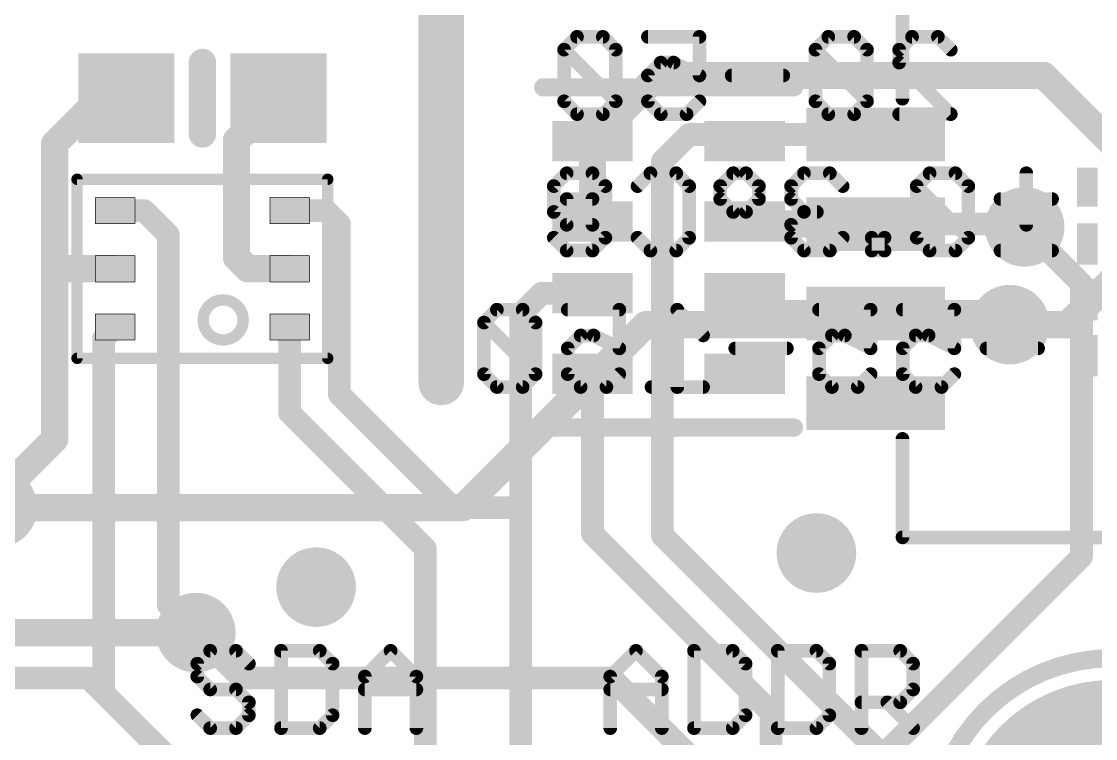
# Model space of a CAD drawing. Extents: x -0.1 to 34.1, y -8.2 to 17.9.
# Drawn here: x 10.68 to 22.68, y 3.64 to 11.65 of the extents above; entities that cross this region are included whole.
import ezdxf

# ---------------------------------------------------------------- set-up
doc = ezdxf.new("R2010")
doc.units = 0
for name, color, linetype in [('1', 12, 'CONTINUOUS'), ('16', 5, 'CONTINUOUS'), ('17', 110, 'CONTINUOUS'), ('18', 110, 'CONTINUOUS'), ('20', 53, 'CONTINUOUS'), ('21', 40, 'CONTINUOUS'), ('22', 6, 'CONTINUOUS')]:
    doc.layers.add(name, color=color, linetype=linetype)

# ---------------------------------------------------------------- blocks, each defined once
blk = doc.blocks.new('RECT')
blk.add_solid([(-0.5, -0.5), (0.5, -0.5), (-0.5, 0.5), (0.5, 0.5)])
blk = doc.blocks.new('ROUNDP')
at = {"const_width": 0.5}
blk.add_lwpolyline([(0, -0.25, 1), (0, 0.25, 1), (0, -0.25)], format="xyb", dxfattribs=at)
blk = doc.blocks.new('RECT48000X72000R5')
at = {"const_width": 0.0075}
blk.add_lwpolyline([(0.1463, -0.2175), (0.1463, 0.2175, 0.4142), (0.1425, 0.2213), (-0.1425, 0.2213, 0.4142), (-0.1463, 0.2175), (-0.1463, -0.2175, 0.4142), (-0.1425, -0.2213), (0.1425, -0.2213, 0.4142)], format="xyb", close=True, dxfattribs=at)
blk.add_solid([(-0.1444, -0.2194), (0.1444, -0.2194), (-0.1444, 0.2194), (0.1444, 0.2194)])
blk = doc.blocks.new('ROUNDV')
at = {"const_width": 0.5}
blk.add_lwpolyline([(0, -0.25, 1), (0, 0.25, 1), (0, -0.25)], format="xyb", dxfattribs=at)

msp = doc.modelspace()

# ---------------------------------------------------------------- linework, layer by layer
at = {"layer": '1'}
for points, const_width in [([(17.057, 10.317), (17.789, 11.049)], 0.3048), ([(17.789, 11.049), (22.098, 11.049)], 0.3048), ([(22.098, 11.049), (22.86, 10.287)], 0.3048), ([(11.049, 10.287), (11.557, 10.795)], 0.3048), ([(11.557, 10.795), (11.85, 10.795)], 0.3048), ([(13.081, 10.326), (13.55, 10.795)], 0.3048), ([(11.049, 8.89), (11.049, 10.287)], 0.3048), ([(13.081, 9.017), (13.081, 10.326)], 0.3048), ([(17.057, 10.317), (17.057, 9.417)], 0.3048), ([(17.8372, 10.0902), (18.137, 10.39)], 0.254), ([(18.137, 10.39), (18.757, 10.39)], 0.254), ([(18.757, 10.317), (18.757, 10.39)], 0.3048), ([(18.757, 10.39), (20.219, 10.39)], 0.254), ([(17.8372, 5.9118), (17.8372, 10.0902)], 0.254), ([(11.725, 9.54), (12.05, 9.54)], 0.254), ([(12.05, 9.54), (12.319, 9.271)], 0.254), ([(13.675, 9.54), (14.082, 9.54)], 0.254), ([(14.082, 9.54), (14.2302, 9.3918)], 0.254), ([(14.2302, 9.3918), (14.2302, 7.4868)], 0.254), ([(18.784, 9.39), (18.757, 9.417)], 0.3048), ([(20.219, 9.39), (18.784, 9.39)], 0.3048), ([(20.219, 9.39), (21.852, 9.39)], 0.254), ([(21.8838, 9.3582), (21.852, 9.39)], 0.254), ([(12.319, 9.271), (12.319, 5.1337)], 0.254), ([(13.208, 8.89), (13.081, 9.017)], 0.3048), ([(11.725, 8.89), (11.049, 8.89)], 0.3048), ([(11.049, 8.89), (11.049, 6.985)], 0.3048), ([(13.675, 8.89), (13.208, 8.89)], 0.3048), ([(22.86, 8.763), (22.363, 8.266)], 0.3048), ([(18.984, 8.39), (18.757, 8.617)], 0.3048), ([(16.256, 8.382), (16.491, 8.617)], 0.254), ([(16.491, 8.617), (17.057, 8.617)], 0.254), ([(20.219, 8.39), (18.984, 8.39)], 0.3048), ([(20.219, 8.39), (21.593, 8.39)], 0.3048), ([(21.717, 8.266), (21.593, 8.39)], 0.3048), ([(16.256, 8.382), (16.256, 6.223)], 0.254), ([(22.363, 8.266), (21.717, 8.266)], 0.3048), ([(11.725, 8.24), (11.598, 8.113)], 0.254), ([(13.675, 8.24), (13.675, 7.28)], 0.254), ([(11.598, 8.113), (11.598, 4.15)], 0.254), ([(17.057, 7.717), (17.057, 5.93)], 0.254), ([(14.2302, 7.4868), (15.494, 6.223)], 0.254), ([(13.675, 7.28), (15.1892, 5.7658)], 0.254), ([(11.049, 6.985), (10.5036, 6.4396)], 0.3048), ([(15.494, 6.223), (16.256, 6.223)], 0.254), ([(16.256, 6.223), (16.256, 2.794)], 0.254), ([(19.05, 3.937), (17.057, 5.93)], 0.254), ([(20.32, 3.429), (17.8372, 5.9118)], 0.254), ([(15.1892, 5.7658), (15.1892, 1.8542)], 0.254), ([(12.319, 5.1337), (12.6267, 4.826)], 0.254), ([(13.208, 2.54), (11.598, 4.15)], 0.254), ([(19.05, 3.937), (19.05, 2.54)], 0.254)]:
    msp.add_lwpolyline(points, dxfattribs=dict(at, const_width=const_width))
for points, const_width in [([(17.789, 11.1252, 1), (17.789, 10.9728)], 0.1524), ([(17.8429, 10.9951, 1), (17.7351, 11.1029)], 0.1524), ([(22.1519, 11.1029, 1), (22.0441, 10.9951)], 0.1524), ([(22.098, 10.9728, 1), (22.098, 11.1252)], 0.1524), ([(11.557, 10.8712, 1), (11.557, 10.7188)], 0.1524), ([(11.6109, 10.7411, 1), (11.5031, 10.8489)], 0.1524), ([(11.85, 10.7188, 1), (11.85, 10.8712)], 0.1524), ([(13.6039, 10.7411, 1), (13.4961, 10.8489)], 0.1524), ([(11.1252, 10.287, 1), (10.9728, 10.287)], 0.1524), ([(13.1572, 10.326, 1), (13.0048, 10.326)], 0.1524), ([(13.0271, 10.3799, 1), (13.1349, 10.2721)], 0.1524), ([(17.1332, 10.317, 1), (16.9808, 10.317)], 0.1524), ([(17.0031, 10.3709, 1), (17.1109, 10.2631)], 0.1524), ([(18.137, 10.4535, 1), (18.137, 10.3265)], 0.127), ([(18.1819, 10.3451, 1), (18.0921, 10.4349)], 0.127), ([(18.8332, 10.39, 1), (18.6808, 10.39)], 0.1524), ([(18.757, 10.4535, 1), (18.757, 10.3265)], 0.127), ([(18.757, 10.3265, 1), (18.757, 10.4535)], 0.127), ([(20.219, 10.3265, 1), (20.219, 10.4535)], 0.127), ([(10.9951, 10.3409, 1), (11.1029, 10.2331)], 0.1524), ([(18.6808, 10.317, 1), (18.8332, 10.317)], 0.1524), ([(17.9007, 10.0902, 1), (17.7737, 10.0902)], 0.127), ([(17.7923, 10.1351, 1), (17.8821, 10.0453)], 0.127), ([(11.725, 9.6035, 1), (11.725, 9.4765)], 0.127), ([(12.0949, 9.5849, 1), (12.0051, 9.4951)], 0.127), ([(12.05, 9.4765, 1), (12.05, 9.6035)], 0.127), ([(13.675, 9.6035, 1), (13.675, 9.4765)], 0.127), ([(14.1269, 9.5849, 1), (14.0371, 9.4951)], 0.127), ([(14.082, 9.4765, 1), (14.082, 9.6035)], 0.127), ([(14.2937, 9.3918, 1), (14.1667, 9.3918)], 0.127), ([(14.1853, 9.3469, 1), (14.2751, 9.4367)], 0.127), ([(16.9808, 9.417, 1), (17.1332, 9.417)], 0.1524), ([(18.8109, 9.4709, 1), (18.7031, 9.3631)], 0.1524), ([(18.784, 9.4662, 1), (18.784, 9.3138)], 0.1524), ([(18.7301, 9.3361, 1), (18.8379, 9.4439)], 0.1524), ([(20.219, 9.4535, 1), (20.219, 9.3265)], 0.127), ([(20.219, 9.3138, 1), (20.219, 9.4662)], 0.1524), ([(21.8969, 9.4349, 1), (21.8071, 9.3451)], 0.127), ([(21.852, 9.3265, 1), (21.852, 9.4535)], 0.127), ([(12.3825, 9.271, 1), (12.2555, 9.271)], 0.127), ([(12.2741, 9.2261, 1), (12.3639, 9.3159)], 0.127), ([(21.8389, 9.3133, 1), (21.9287, 9.4031)], 0.127), ([(13.1349, 9.0709, 1), (13.0271, 8.9631)], 0.1524), ([(11.049, 8.9662, 1), (11.049, 8.8138)], 0.1524), ([(11.1252, 8.89, 1), (10.9728, 8.89)], 0.1524), ([(11.725, 8.8138, 1), (11.725, 8.9662)], 0.1524), ([(13.0048, 9.017, 1), (13.1572, 9.017)], 0.1524), ([(13.208, 8.9662, 1), (13.208, 8.8138)], 0.1524), ([(13.1541, 8.8361, 1), (13.2619, 8.9439)], 0.1524), ([(13.675, 8.8138, 1), (13.675, 8.9662)], 0.1524), ([(10.9728, 8.89, 1), (11.1252, 8.89)], 0.1524), ([(18.8109, 8.6709, 1), (18.7031, 8.5631)], 0.1524), ([(16.491, 8.6805, 1), (16.491, 8.5535)], 0.127), ([(16.5359, 8.5721, 1), (16.4461, 8.6619)], 0.127), ([(17.057, 8.5535, 1), (17.057, 8.6805)], 0.127), ([(18.984, 8.4662, 1), (18.984, 8.3138)], 0.1524), ([(18.9301, 8.3361, 1), (19.0379, 8.4439)], 0.1524), ([(20.219, 8.4662, 1), (20.219, 8.3138)], 0.1524), ([(20.219, 8.3138, 1), (20.219, 8.4662)], 0.1524), ([(21.6469, 8.4439, 1), (21.5391, 8.3361)], 0.1524), ([(21.593, 8.3138, 1), (21.593, 8.4662)], 0.1524), ([(16.3195, 8.382, 1), (16.1925, 8.382)], 0.127), ([(16.2111, 8.4269, 1), (16.3009, 8.3371)], 0.127), ([(21.717, 8.3422, 1), (21.717, 8.1898)], 0.1524), ([(22.363, 8.1898, 1), (22.363, 8.3422)], 0.1524), ([(11.7699, 8.1951, 1), (11.6801, 8.2849)], 0.127), ([(13.7385, 8.24, 1), (13.6115, 8.24)], 0.127), ([(21.6631, 8.2121, 1), (21.7709, 8.3199)], 0.1524), ([(22.3091, 8.3199, 1), (22.4169, 8.2121)], 0.1524), ([(11.6615, 8.113, 1), (11.5345, 8.113)], 0.127), ([(11.5531, 8.1579, 1), (11.6429, 8.0681)], 0.127), ([(17.1205, 7.717, 1), (16.9935, 7.717)], 0.127), ([(14.2751, 7.5317, 1), (14.1853, 7.4419)], 0.127), ([(14.1667, 7.4868, 1), (14.2937, 7.4868)], 0.127), ([(13.7199, 7.3249, 1), (13.6301, 7.2351)], 0.127), ([(13.6115, 7.28, 1), (13.7385, 7.28)], 0.127), ([(11.1029, 6.9311, 1), (10.9951, 7.0389)], 0.1524), ([(10.9728, 6.985, 1), (11.1252, 6.985)], 0.1524), ([(15.494, 6.2865, 1), (15.494, 6.1595)], 0.127), ([(15.4491, 6.1781, 1), (15.5389, 6.2679)], 0.127), ([(16.3195, 6.223, 1), (16.1925, 6.223)], 0.127), ([(16.1925, 6.223, 1), (16.3195, 6.223)], 0.127), ([(16.256, 6.1595, 1), (16.256, 6.2865)], 0.127), ([(17.1019, 5.9749, 1), (17.0121, 5.8851)], 0.127), ([(17.8821, 5.9567, 1), (17.7923, 5.8669)], 0.127), ([(15.2527, 5.7658, 1), (15.1257, 5.7658)], 0.127), ([(16.9935, 5.93, 1), (17.1205, 5.93)], 0.127), ([(17.7737, 5.9118, 1), (17.9007, 5.9118)], 0.127), ([(15.1443, 5.7209, 1), (15.2341, 5.8107)], 0.127), ([(12.3639, 5.1786, 1), (12.2741, 5.0888)], 0.127), ([(12.2555, 5.1337, 1), (12.3825, 5.1337)], 0.127), ([(12.5818, 4.7811, 1), (12.6716, 4.8709)], 0.127), ([(11.6429, 4.1949, 1), (11.5531, 4.1051)], 0.127), ([(11.5345, 4.15, 1), (11.6615, 4.15)], 0.127), ([(19.1135, 3.937, 1), (18.9865, 3.937)], 0.127), ([(19.0051, 3.8921, 1), (19.0949, 3.9819)], 0.127)]:
    msp.add_lwpolyline(points, format="xyb", dxfattribs=dict(at, const_width=const_width))
at = {"layer": '16'}
for points, const_width in [([(21.8838, 9.3582), (22.5188, 8.7232)], 0.254), ([(22.5188, 8.7232), (22.5188, 5.6752)], 0.254), ([(17.653, 8.266), (15.61, 6.223)], 0.3048), ([(21.717, 8.266), (17.653, 8.266)], 0.3048), ([(15.61, 6.223), (10.414, 6.223)], 0.3048), ([(22.5188, 5.6752), (20.32, 3.4764)], 0.254), ([(12.6267, 4.826), (9.2456, 4.826)], 0.3048), ([(13.1347, 4.318), (12.6267, 4.826)], 0.254), ([(4.445, 4.318), (11.43, 4.318)], 0.254), ([(13.208, 2.54), (11.43, 4.318)], 0.254), ([(13.1347, 4.318), (17.272, 4.318)], 0.254), ([(17.272, 4.318), (19.05, 2.54)], 0.254)]:
    msp.add_lwpolyline(points, dxfattribs=dict(at, const_width=const_width))
for points, const_width in [([(21.9287, 9.4031, 1), (21.8389, 9.3133)], 0.127), ([(22.5823, 8.7232, 1), (22.4553, 8.7232)], 0.127), ([(22.4739, 8.6783, 1), (22.5637, 8.7681)], 0.127), ([(17.653, 8.3422, 1), (17.653, 8.1898)], 0.1524), ([(17.7069, 8.2121, 1), (17.5991, 8.3199)], 0.1524), ([(21.717, 8.1898, 1), (21.717, 8.3422)], 0.1524), ([(15.61, 6.1468, 1), (15.61, 6.2992)], 0.1524), ([(15.5561, 6.2769, 1), (15.6639, 6.1691)], 0.1524), ([(22.5637, 5.6303, 1), (22.4739, 5.7201)], 0.127), ([(22.4553, 5.6752, 1), (22.5823, 5.6752)], 0.127), ([(12.6716, 4.8709, 1), (12.5818, 4.7811)], 0.127), ([(12.6267, 4.7498, 1), (12.6267, 4.9022)], 0.1524), ([(11.4749, 4.3629, 1), (11.3851, 4.2731)], 0.127), ([(11.43, 4.2545, 1), (11.43, 4.3815)], 0.127), ([(13.1347, 4.3815, 1), (13.1347, 4.2545)], 0.127), ([(17.3169, 4.3629, 1), (17.2271, 4.2731)], 0.127), ([(17.272, 4.2545, 1), (17.272, 4.3815)], 0.127), ([(13.0898, 4.2731, 1), (13.1796, 4.3629)], 0.127)]:
    msp.add_lwpolyline(points, format="xyb", dxfattribs=dict(at, const_width=const_width))
at = {"layer": '20', "const_width": 0.508}
msp.add_lwpolyline([(15.367, 12.065), (15.367, 7.62)], dxfattribs=at)
at = {"layer": '20', "const_width": 0.254}
msp.add_lwpolyline([(15.24, 7.62, 1), (15.494, 7.62)], format="xyb", dxfattribs=at)
at = {"layer": '21'}
for points, const_width in [([(20.519, 10.79), (20.519, 11.99)], 0.1524), ([(12.7, 11.195), (12.7, 10.395)], 0.3048), ([(16.507, 10.917), (19.307, 10.917)], 0.2032), ([(11.3, 7.89), (11.3, 9.89)], 0.127), ([(11.3, 9.89), (14.1, 9.89)], 0.127), ([(14.1, 9.89), (14.1, 7.89)], 0.127), ([(14.1, 7.89), (11.3, 7.89)], 0.127), ([(19.307, 7.117), (16.507, 7.117)], 0.2032), ([(20.519, 5.89), (20.519, 6.99)], 0.1524), ([(23.119, 5.89), (20.519, 5.89)], 0.1524), ([(12.787, 4.6235), (12.6429, 4.4795)], 0.1524), ([(13.0751, 4.6235), (12.787, 4.6235)], 0.1524), ([(13.2191, 4.4795), (13.0751, 4.6235)], 0.1524), ([(13.5784, 4.6235), (13.5784, 3.7592)], 0.1524), ([(14.0106, 4.6235), (13.5784, 4.6235)], 0.1524), ([(14.1547, 4.4795), (14.0106, 4.6235)], 0.1524), ([(14.514, 4.3354), (14.8021, 4.6235)], 0.1524), ([(14.8021, 4.6235), (15.0902, 4.3354)], 0.1524), ([(17.2552, 4.3354), (17.5433, 4.6235)], 0.1524), ([(17.5433, 4.6235), (17.8314, 4.3354)], 0.1524), ([(18.1907, 4.6235), (18.1907, 3.7592)], 0.1524), ([(18.6228, 4.6235), (18.1907, 4.6235)], 0.1524), ([(18.7669, 4.4795), (18.6228, 4.6235)], 0.1524), ([(19.1262, 4.6235), (19.1262, 3.7592)], 0.1524), ([(19.5584, 4.6235), (19.1262, 4.6235)], 0.1524), ([(19.7024, 4.4795), (19.5584, 4.6235)], 0.1524), ([(20.0617, 3.7592), (20.0617, 4.6235)], 0.1524), ([(20.0617, 4.6235), (20.4939, 4.6235)], 0.1524), ([(20.4939, 4.6235), (20.6379, 4.4795)], 0.1524), ([(12.6429, 4.4795), (12.6429, 4.3354)], 0.1524), ([(14.1547, 3.9033), (14.1547, 4.4795)], 0.1524), ([(18.7669, 3.9033), (18.7669, 4.4795)], 0.1524), ([(19.7024, 3.9033), (19.7024, 4.4795)], 0.1524), ([(20.6379, 4.4795), (20.6379, 4.1914)], 0.1524), ([(12.6429, 4.3354), (12.787, 4.1914)], 0.1524), ([(14.514, 3.7592), (14.514, 4.3354)], 0.1524), ([(15.0902, 4.3354), (15.0902, 3.7592)], 0.1524), ([(17.2552, 3.7592), (17.2552, 4.3354)], 0.1524), ([(17.8314, 4.3354), (17.8314, 3.7592)], 0.1524), ([(12.787, 4.1914), (13.0751, 4.1914)], 0.1524), ([(13.0751, 4.1914), (13.2191, 4.0473)], 0.1524), ([(14.514, 4.1914), (15.0902, 4.1914)], 0.1524), ([(17.2552, 4.1914), (17.8314, 4.1914)], 0.1524), ([(20.6379, 4.1914), (20.4939, 4.0473)], 0.1524), ([(13.2191, 4.0473), (13.2191, 3.9033)], 0.1524), ([(20.4939, 4.0473), (20.0617, 4.0473)], 0.1524), ([(20.3498, 4.0473), (20.6379, 3.7592)], 0.1524), ([(12.787, 3.7592), (12.6429, 3.9033)], 0.1524), ([(13.2191, 3.9033), (13.0751, 3.7592)], 0.1524), ([(14.0106, 3.7592), (14.1547, 3.9033)], 0.1524), ([(18.6228, 3.7592), (18.7669, 3.9033)], 0.1524), ([(19.5584, 3.7592), (19.7024, 3.9033)], 0.1524), ([(13.0751, 3.7592), (12.787, 3.7592)], 0.1524), ([(13.5784, 3.7592), (14.0106, 3.7592)], 0.1524), ([(18.1907, 3.7592), (18.6228, 3.7592)], 0.1524), ([(19.1262, 3.7592), (19.5584, 3.7592)], 0.1524)]:
    msp.add_lwpolyline(points, dxfattribs=dict(at, const_width=const_width))
for points, const_width in [([(12.7762, 11.195, 1), (12.6238, 11.195)], 0.1524), ([(16.507, 10.9678, 1), (16.507, 10.8662)], 0.1016), ([(19.307, 10.8662, 1), (19.307, 10.9678)], 0.1016), ([(20.4809, 10.79, 1), (20.5571, 10.79)], 0.0762), ([(12.6238, 10.395, 1), (12.7762, 10.395)], 0.1524), ([(11.3, 9.9218, 1), (11.3, 9.8582)], 0.0635), ([(11.3318, 9.89, 1), (11.2683, 9.89)], 0.0635), ([(14.1318, 9.89, 1), (14.0683, 9.89)], 0.0635), ([(14.1, 9.8582, 1), (14.1, 9.9218)], 0.0635), ([(12.9318, 8.095, 1), (12.9318, 8.5422, 1), (12.9318, 8.095)], 0.127), ([(11.3, 7.9218, 1), (11.3, 7.8583)], 0.0635), ([(11.2683, 7.89, 1), (11.3318, 7.89)], 0.0635), ([(14.0683, 7.89, 1), (14.1318, 7.89)], 0.0635), ([(14.1, 7.8583, 1), (14.1, 7.9218)], 0.0635), ([(16.507, 7.1678, 1), (16.507, 7.0662)], 0.1016), ([(19.307, 7.0662, 1), (19.307, 7.1678)], 0.1016), ([(20.5571, 6.99, 1), (20.4809, 6.99)], 0.0762), ([(20.519, 5.9281, 1), (20.519, 5.8519)], 0.0762), ([(20.4809, 5.89, 1), (20.5571, 5.89)], 0.0762), ([(12.787, 4.6616, 1), (12.787, 4.5854)], 0.0762), ([(12.8139, 4.5966, 1), (12.76, 4.6505)], 0.0762), ([(13.102, 4.6505, 1), (13.0481, 4.5966)], 0.0762), ([(13.0751, 4.5854, 1), (13.0751, 4.6616)], 0.0762), ([(13.6165, 4.6235, 1), (13.5403, 4.6235)], 0.0762), ([(13.5784, 4.6616, 1), (13.5784, 4.5854)], 0.0762), ([(14.0376, 4.6505, 1), (13.9837, 4.5966)], 0.0762), ([(14.0106, 4.5854, 1), (14.0106, 4.6616)], 0.0762), ([(14.829, 4.6505, 1), (14.7751, 4.5966)], 0.0762), ([(14.829, 4.5966, 1), (14.7751, 4.6505)], 0.0762), ([(17.5702, 4.6505, 1), (17.5163, 4.5966)], 0.0762), ([(17.5702, 4.5966, 1), (17.5163, 4.6505)], 0.0762), ([(18.2288, 4.6235, 1), (18.1526, 4.6235)], 0.0762), ([(18.1907, 4.6616, 1), (18.1907, 4.5854)], 0.0762), ([(18.6498, 4.6505, 1), (18.5959, 4.5966)], 0.0762), ([(18.6228, 4.5854, 1), (18.6228, 4.6616)], 0.0762), ([(19.1643, 4.6235, 1), (19.0881, 4.6235)], 0.0762), ([(19.1262, 4.6616, 1), (19.1262, 4.5854)], 0.0762), ([(19.5853, 4.6505, 1), (19.5314, 4.5966)], 0.0762), ([(19.5584, 4.5854, 1), (19.5584, 4.6616)], 0.0762), ([(20.0998, 4.6235, 1), (20.0236, 4.6235)], 0.0762), ([(20.0617, 4.6616, 1), (20.0617, 4.5854)], 0.0762), ([(20.5208, 4.6505, 1), (20.4669, 4.5966)], 0.0762), ([(20.4939, 4.5854, 1), (20.4939, 4.6616)], 0.0762), ([(22.86, 0.54, 1), (22.86, 4.54, 1), (22.86, 0.54)], 0.2032), ([(12.681, 4.4795, 1), (12.6048, 4.4795)], 0.0762), ([(12.616, 4.5064, 1), (12.6699, 4.4525)], 0.0762), ([(13.1922, 4.4525, 1), (13.2461, 4.5064)], 0.0762), ([(14.1928, 4.4795, 1), (14.1166, 4.4795)], 0.0762), ([(14.1277, 4.4525, 1), (14.1816, 4.5064)], 0.0762), ([(18.805, 4.4795, 1), (18.7288, 4.4795)], 0.0762), ([(18.74, 4.4525, 1), (18.7938, 4.5064)], 0.0762), ([(19.7405, 4.4795, 1), (19.6643, 4.4795)], 0.0762), ([(19.6755, 4.4525, 1), (19.7294, 4.5064)], 0.0762), ([(20.676, 4.4795, 1), (20.5998, 4.4795)], 0.0762), ([(20.611, 4.4525, 1), (20.6649, 4.5064)], 0.0762), ([(12.6699, 4.3624, 1), (12.616, 4.3085)], 0.0762), ([(12.6048, 4.3354, 1), (12.681, 4.3354)], 0.0762), ([(14.487, 4.3624, 1), (14.5409, 4.3085)], 0.0762), ([(14.5521, 4.3354, 1), (14.4759, 4.3354)], 0.0762), ([(15.1283, 4.3354, 1), (15.0521, 4.3354)], 0.0762), ([(15.0632, 4.3085, 1), (15.1171, 4.3624)], 0.0762), ([(17.2282, 4.3624, 1), (17.2821, 4.3085)], 0.0762), ([(17.2933, 4.3354, 1), (17.2171, 4.3354)], 0.0762), ([(17.8695, 4.3354, 1), (17.7933, 4.3354)], 0.0762), ([(17.8044, 4.3085, 1), (17.8583, 4.3624)], 0.0762), ([(12.787, 4.2295, 1), (12.787, 4.1533)], 0.0762), ([(12.76, 4.1644, 1), (12.8139, 4.2183)], 0.0762), ([(13.102, 4.2183, 1), (13.0481, 4.1644)], 0.0762), ([(13.0751, 4.1533, 1), (13.0751, 4.2295)], 0.0762), ([(14.514, 4.2295, 1), (14.514, 4.1533)], 0.0762), ([(15.0902, 4.1533, 1), (15.0902, 4.2295)], 0.0762), ([(17.2552, 4.2295, 1), (17.2552, 4.1533)], 0.0762), ([(17.8314, 4.1533, 1), (17.8314, 4.2295)], 0.0762), ([(20.5998, 4.1914, 1), (20.676, 4.1914)], 0.0762), ([(20.6649, 4.1644, 1), (20.611, 4.2183)], 0.0762), ([(13.2572, 4.0473, 1), (13.181, 4.0473)], 0.0762), ([(13.1922, 4.0204, 1), (13.2461, 4.0743)], 0.0762), ([(20.0617, 4.0854, 1), (20.0617, 4.0092)], 0.0762), ([(20.3768, 4.0743, 1), (20.3229, 4.0204)], 0.0762), ([(20.4669, 4.0743, 1), (20.5208, 4.0204)], 0.0762), ([(20.4939, 4.0092, 1), (20.4939, 4.0854)], 0.0762), ([(12.6699, 3.9302, 1), (12.616, 3.8763)], 0.0762), ([(13.2461, 3.8763, 1), (13.1922, 3.9302)], 0.0762), ([(14.1816, 3.8763, 1), (14.1277, 3.9302)], 0.0762), ([(18.7938, 3.8763, 1), (18.74, 3.9302)], 0.0762), ([(19.7294, 3.8763, 1), (19.6755, 3.9302)], 0.0762), ([(13.181, 3.9033, 1), (13.2572, 3.9033)], 0.0762), ([(14.1166, 3.9033, 1), (14.1928, 3.9033)], 0.0762), ([(18.7288, 3.9033, 1), (18.805, 3.9033)], 0.0762), ([(19.6643, 3.9033, 1), (19.7405, 3.9033)], 0.0762), ([(12.787, 3.7973, 1), (12.787, 3.7211)], 0.0762), ([(12.76, 3.7323, 1), (12.8139, 3.7861)], 0.0762), ([(13.0481, 3.7861, 1), (13.102, 3.7323)], 0.0762), ([(13.0751, 3.7211, 1), (13.0751, 3.7973)], 0.0762), ([(13.5784, 3.7973, 1), (13.5784, 3.7211)], 0.0762), ([(13.5403, 3.7592, 1), (13.6165, 3.7592)], 0.0762), ([(13.9837, 3.7861, 1), (14.0376, 3.7323)], 0.0762), ([(14.0106, 3.7211, 1), (14.0106, 3.7973)], 0.0762), ([(14.4759, 3.7592, 1), (14.5521, 3.7592)], 0.0762), ([(15.0521, 3.7592, 1), (15.1283, 3.7592)], 0.0762), ([(17.2171, 3.7592, 1), (17.2933, 3.7592)], 0.0762), ([(17.7933, 3.7592, 1), (17.8695, 3.7592)], 0.0762), ([(18.1907, 3.7973, 1), (18.1907, 3.7211)], 0.0762), ([(18.1526, 3.7592, 1), (18.2288, 3.7592)], 0.0762), ([(18.5959, 3.7861, 1), (18.6498, 3.7323)], 0.0762), ([(18.6228, 3.7211, 1), (18.6228, 3.7973)], 0.0762), ([(19.1262, 3.7973, 1), (19.1262, 3.7211)], 0.0762), ([(19.0881, 3.7592, 1), (19.1643, 3.7592)], 0.0762), ([(19.5314, 3.7861, 1), (19.5853, 3.7323)], 0.0762), ([(19.5584, 3.7211, 1), (19.5584, 3.7973)], 0.0762), ([(20.0236, 3.7592, 1), (20.0998, 3.7592)], 0.0762), ([(20.611, 3.7323, 1), (20.6649, 3.7861)], 0.0762)]:
    msp.add_lwpolyline(points, format="xyb", dxfattribs=dict(at, const_width=const_width))
at = {"layer": '22', "const_width": 0.1524}
for points in [[(16.8844, 11.4815), (16.7403, 11.3375)], [(17.1725, 11.4815), (16.8844, 11.4815)], [(17.3165, 11.3375), (17.1725, 11.4815)], [(17.6758, 11.4815), (18.252, 11.4815)], [(18.252, 11.4815), (18.252, 11.0494)], [(19.6909, 11.4815), (19.5469, 11.3375)], [(19.979, 11.4815), (19.6909, 11.4815)], [(20.1231, 11.3375), (19.979, 11.4815)], [(20.4824, 11.3375), (20.6264, 11.4815)], [(20.6264, 11.4815), (20.9145, 11.4815)], [(20.9145, 11.4815), (21.0586, 11.3375)], [(16.7403, 11.3375), (16.7403, 10.7613)], [(17.3165, 10.7613), (16.7403, 11.3375)], [(17.3165, 10.7613), (17.3165, 11.3375)], [(19.5469, 11.3375), (19.5469, 10.7613)], [(20.1231, 10.7613), (19.5469, 11.3375)], [(20.1231, 10.7613), (20.1231, 11.3375)], [(20.4824, 11.1934), (20.4824, 11.3375)], [(17.8199, 11.1934), (17.6758, 11.0494)], [(17.9639, 11.1934), (17.8199, 11.1934)], [(18.252, 11.0494), (17.9639, 11.1934)], [(21.0586, 10.6172), (20.4824, 11.1934)], [(17.6758, 11.0494), (17.6758, 10.7613)], [(19.1876, 11.0494), (18.6113, 11.0494)], [(16.7403, 10.7613), (16.8844, 10.6172)], [(17.1725, 10.6172), (17.3165, 10.7613)], [(17.6758, 10.7613), (17.8199, 10.6172)], [(18.108, 10.6172), (18.252, 10.7613)], [(19.5469, 10.7613), (19.6909, 10.6172)], [(19.979, 10.6172), (20.1231, 10.7613)], [(16.8844, 10.6172), (17.1725, 10.6172)], [(17.8199, 10.6172), (18.108, 10.6172)], [(19.6909, 10.6172), (19.979, 10.6172)], [(20.4824, 10.6172), (21.0586, 10.6172)], [(16.7687, 9.9575), (16.6246, 9.8135)], [(17.0568, 9.9575), (16.7687, 9.9575)], [(17.2008, 9.8135), (17.0568, 9.9575)], [(17.5601, 9.8135), (17.7042, 9.9575)], [(17.7042, 9.9575), (17.9923, 9.9575)], [(17.9923, 9.9575), (18.1364, 9.8135)], [(18.6279, 9.9575), (18.4838, 9.8135)], [(18.7719, 9.9575), (18.6279, 9.9575)], [(18.916, 9.8135), (18.7719, 9.9575)], [(19.4193, 9.9575), (19.2753, 9.8135)], [(19.7074, 9.9575), (19.4193, 9.9575)], [(19.8515, 9.8135), (19.7074, 9.9575)], [(20.8226, 9.9575), (20.6785, 9.8135)], [(21.1107, 9.9575), (20.8226, 9.9575)], [(21.2548, 9.8135), (21.1107, 9.9575)], [(21.9022, 9.9575), (21.9022, 9.3813)], [(16.6246, 9.8135), (16.6246, 9.5254)], [(17.2008, 9.2373), (17.2008, 9.8135)], [(18.1364, 9.8135), (18.1364, 9.2373)], [(18.4838, 9.8135), (18.4838, 9.6694)], [(18.916, 9.6694), (18.916, 9.8135)], [(19.2753, 9.8135), (19.2753, 9.6694)], [(20.6785, 9.8135), (20.6785, 9.2373)], [(21.2548, 9.2373), (20.6785, 9.8135)], [(21.2548, 9.2373), (21.2548, 9.8135)], [(17.0568, 9.6694), (16.7687, 9.6694)], [(16.7687, 9.6694), (16.7687, 9.3813)], [(17.0568, 9.3813), (17.0568, 9.6694)], [(18.4838, 9.6694), (18.6279, 9.5254)], [(18.7719, 9.5254), (18.916, 9.6694)], [(19.2753, 9.6694), (19.4193, 9.5254)], [(22.1903, 9.6694), (21.6141, 9.6694)], [(16.6246, 9.5254), (16.7687, 9.3813)], [(18.6279, 9.5254), (18.7719, 9.5254)], [(19.4193, 9.5254), (19.2753, 9.3813)], [(19.4193, 9.5254), (19.5634, 9.5254)], [(16.7687, 9.3813), (17.0568, 9.3813)], [(19.2753, 9.3813), (19.2753, 9.2373)], [(16.6246, 9.2373), (16.7687, 9.0932)], [(17.0568, 9.0932), (17.2008, 9.2373)], [(17.7042, 9.0932), (17.5601, 9.2373)], [(18.1364, 9.2373), (17.9923, 9.0932)], [(19.2753, 9.2373), (19.4193, 9.0932)], [(19.7074, 9.0932), (19.8515, 9.2373)], [(20.3192, 9.2373), (20.1752, 9.2373)], [(20.1752, 9.2373), (20.1752, 9.0932)], [(20.3192, 9.0932), (20.3192, 9.2373)], [(20.6785, 9.2373), (20.8226, 9.0932)], [(21.1107, 9.0932), (21.2548, 9.2373)], [(16.7687, 9.0932), (17.0568, 9.0932)], [(17.9923, 9.0932), (17.7042, 9.0932)], [(19.4193, 9.0932), (19.7074, 9.0932)], [(20.1752, 9.0932), (20.3192, 9.0932)], [(20.8226, 9.0932), (21.1107, 9.0932)], [(22.1903, 9.0932), (21.6141, 9.0932)], [(15.9891, 8.4335), (15.845, 8.2895)], [(16.2772, 8.4335), (15.9891, 8.4335)], [(16.4212, 8.2895), (16.2772, 8.4335)], [(16.7805, 8.4335), (17.3568, 8.4335)], [(17.3568, 8.4335), (17.3568, 8.0014)], [(18.2923, 8.1454), (18.0042, 8.4335)], [(18.0042, 8.4335), (18.0042, 7.5692)], [(19.5871, 8.4335), (20.1633, 8.4335)], [(20.1633, 8.4335), (20.1633, 8.0014)], [(20.5226, 8.4335), (21.0988, 8.4335)], [(21.0988, 8.4335), (21.0988, 8.0014)], [(15.845, 8.2895), (15.845, 7.7133)], [(16.4212, 7.7133), (15.845, 8.2895)], [(16.4212, 7.7133), (16.4212, 8.2895)], [(16.9246, 8.1454), (16.7805, 8.0014)], [(17.0687, 8.1454), (16.9246, 8.1454)], [(17.3568, 8.0014), (17.0687, 8.1454)], [(19.7312, 8.1454), (19.5871, 8.0014)], [(19.8752, 8.1454), (19.7312, 8.1454)], [(20.1633, 8.0014), (19.8752, 8.1454)], [(20.6667, 8.1454), (20.5226, 8.0014)], [(20.8107, 8.1454), (20.6667, 8.1454)], [(21.0988, 8.0014), (20.8107, 8.1454)], [(16.7805, 8.0014), (16.7805, 7.7133)], [(19.2278, 8.0014), (18.6516, 8.0014)], [(19.5871, 8.0014), (19.5871, 7.7133)], [(20.5226, 8.0014), (20.5226, 7.7133)], [(22.0344, 8.0014), (21.4581, 8.0014)], [(15.845, 7.7133), (15.9891, 7.5692)], [(16.2772, 7.5692), (16.4212, 7.7133)], [(16.7805, 7.7133), (16.9246, 7.5692)], [(17.2127, 7.5692), (17.3568, 7.7133)], [(19.5871, 7.7133), (19.7312, 7.5692)], [(20.0193, 7.5692), (20.1633, 7.7133)], [(20.5226, 7.7133), (20.6667, 7.5692)], [(20.9548, 7.5692), (21.0988, 7.7133)], [(15.9891, 7.5692), (16.2772, 7.5692)], [(16.9246, 7.5692), (17.2127, 7.5692)], [(18.2923, 7.5692), (17.7161, 7.5692)], [(19.7312, 7.5692), (20.0193, 7.5692)], [(20.6667, 7.5692), (20.9548, 7.5692)]]:
    msp.add_lwpolyline(points, dxfattribs=at)
at = {"layer": '22', "const_width": 0.0762}
for points in [[(16.8844, 11.5196, 1), (16.8844, 11.4434)], [(16.9113, 11.4546, 1), (16.8574, 11.5085)], [(17.1994, 11.5085, 1), (17.1455, 11.4546)], [(17.1725, 11.4434, 1), (17.1725, 11.5196)], [(17.6758, 11.5196, 1), (17.6758, 11.4434)], [(18.2901, 11.4815, 1), (18.2139, 11.4815)], [(18.252, 11.4434, 1), (18.252, 11.5196)], [(19.6909, 11.5196, 1), (19.6909, 11.4434)], [(19.7179, 11.4546, 1), (19.664, 11.5085)], [(20.006, 11.5085, 1), (19.9521, 11.4546)], [(19.979, 11.4434, 1), (19.979, 11.5196)], [(20.6264, 11.5196, 1), (20.6264, 11.4434)], [(20.6534, 11.4546, 1), (20.5995, 11.5085)], [(20.9415, 11.5085, 1), (20.8876, 11.4546)], [(20.9145, 11.4434, 1), (20.9145, 11.5196)], [(16.7784, 11.3375, 1), (16.7022, 11.3375)], [(16.7672, 11.3644, 1), (16.7134, 11.3105)], [(16.7134, 11.3644, 1), (16.7672, 11.3105)], [(17.3546, 11.3375, 1), (17.2784, 11.3375)], [(17.2896, 11.3105, 1), (17.3435, 11.3644)], [(19.5738, 11.3644, 1), (19.5199, 11.3105)], [(19.5199, 11.3644, 1), (19.5738, 11.3105)], [(19.585, 11.3375, 1), (19.5088, 11.3375)], [(20.1612, 11.3375, 1), (20.085, 11.3375)], [(20.0961, 11.3105, 1), (20.15, 11.3644)], [(20.4554, 11.3644, 1), (20.5093, 11.3105)], [(20.5205, 11.3375, 1), (20.4443, 11.3375)], [(21.0317, 11.3105, 1), (21.0855, 11.3644)], [(17.8199, 11.2315, 1), (17.8199, 11.1553)], [(17.8468, 11.1665, 1), (17.7929, 11.2204)], [(17.981, 11.2275, 1), (17.9469, 11.1593)], [(17.9639, 11.1553, 1), (17.9639, 11.2315)], [(20.5093, 11.2204, 1), (20.4554, 11.1665)], [(20.4443, 11.1934, 1), (20.5205, 11.1934)], [(17.7139, 11.0494, 1), (17.6377, 11.0494)], [(17.6489, 11.0763, 1), (17.7028, 11.0224)], [(18.2139, 11.0494, 1), (18.2901, 11.0494)], [(18.235, 11.0153, 1), (18.2691, 11.0834)], [(18.6113, 11.0875, 1), (18.6113, 11.0113)], [(19.1876, 11.0113, 1), (19.1876, 11.0875)], [(16.7672, 10.7882, 1), (16.7134, 10.7343)], [(16.7022, 10.7613, 1), (16.7784, 10.7613)], [(17.2784, 10.7613, 1), (17.3546, 10.7613)], [(17.3435, 10.7343, 1), (17.2896, 10.7882)], [(17.2896, 10.7343, 1), (17.3435, 10.7882)], [(17.7028, 10.7882, 1), (17.6489, 10.7343)], [(17.6377, 10.7613, 1), (17.7139, 10.7613)], [(18.279, 10.7343, 1), (18.2251, 10.7882)], [(19.5738, 10.7882, 1), (19.5199, 10.7343)], [(19.5088, 10.7613, 1), (19.585, 10.7613)], [(20.085, 10.7613, 1), (20.1612, 10.7613)], [(20.15, 10.7343, 1), (20.0961, 10.7882)], [(20.0961, 10.7343, 1), (20.15, 10.7882)], [(16.8844, 10.6553, 1), (16.8844, 10.5791)], [(16.8574, 10.5903, 1), (16.9113, 10.6441)], [(17.1455, 10.6441, 1), (17.1994, 10.5903)], [(17.1725, 10.5791, 1), (17.1725, 10.6553)], [(17.8199, 10.6553, 1), (17.8199, 10.5791)], [(17.7929, 10.5903, 1), (17.8468, 10.6441)], [(18.081, 10.6441, 1), (18.1349, 10.5903)], [(18.108, 10.5791, 1), (18.108, 10.6553)], [(19.6909, 10.6553, 1), (19.6909, 10.5791)], [(19.664, 10.5903, 1), (19.7179, 10.6441)], [(19.9521, 10.6441, 1), (20.006, 10.5903)], [(19.979, 10.5791, 1), (19.979, 10.6553)], [(20.4824, 10.6553, 1), (20.4824, 10.5791)], [(21.0317, 10.5903, 1), (21.0855, 10.6441)], [(21.0586, 10.5791, 1), (21.0586, 10.6553)], [(16.7687, 9.9956, 1), (16.7687, 9.9194)], [(16.7956, 9.9306, 1), (16.7417, 9.9845)], [(17.0837, 9.9845, 1), (17.0298, 9.9306)], [(17.0568, 9.9194, 1), (17.0568, 9.9956)], [(17.7042, 9.9956, 1), (17.7042, 9.9194)], [(17.7311, 9.9306, 1), (17.6773, 9.9845)], [(18.0193, 9.9845, 1), (17.9654, 9.9306)], [(17.9923, 9.9194, 1), (17.9923, 9.9956)], [(18.6279, 9.9956, 1), (18.6279, 9.9194)], [(18.6548, 9.9306, 1), (18.6009, 9.9845)], [(18.7988, 9.9845, 1), (18.745, 9.9306)], [(18.7719, 9.9194, 1), (18.7719, 9.9956)], [(19.4193, 9.9956, 1), (19.4193, 9.9194)], [(19.4463, 9.9306, 1), (19.3924, 9.9845)], [(19.7344, 9.9845, 1), (19.6805, 9.9306)], [(19.7074, 9.9194, 1), (19.7074, 9.9956)], [(20.8226, 9.9956, 1), (20.8226, 9.9194)], [(20.8495, 9.9306, 1), (20.7956, 9.9845)], [(21.1376, 9.9845, 1), (21.0838, 9.9306)], [(21.1107, 9.9194, 1), (21.1107, 9.9956)], [(21.9403, 9.9575, 1), (21.8641, 9.9575)], [(16.6627, 9.8135, 1), (16.5865, 9.8135)], [(16.5977, 9.8404, 1), (16.6516, 9.7865)], [(17.2389, 9.8135, 1), (17.1627, 9.8135)], [(17.1739, 9.7865, 1), (17.2278, 9.8404)], [(17.5332, 9.8404, 1), (17.5871, 9.7865)], [(18.1745, 9.8135, 1), (18.0983, 9.8135)], [(18.1094, 9.7865, 1), (18.1633, 9.8404)], [(18.5219, 9.8135, 1), (18.4457, 9.8135)], [(18.4569, 9.8404, 1), (18.5107, 9.7865)], [(18.9541, 9.8135, 1), (18.8779, 9.8135)], [(18.889, 9.7865, 1), (18.9429, 9.8404)], [(19.2483, 9.8404, 1), (19.3022, 9.7865)], [(19.3134, 9.8135, 1), (19.2372, 9.8135)], [(19.8245, 9.7865, 1), (19.8784, 9.8404)], [(20.7166, 9.8135, 1), (20.6404, 9.8135)], [(20.7055, 9.8404, 1), (20.6516, 9.7865)], [(20.6516, 9.8404, 1), (20.7055, 9.7865)], [(21.2929, 9.8135, 1), (21.2167, 9.8135)], [(21.2278, 9.7865, 1), (21.2817, 9.8404)], [(16.7687, 9.7075, 1), (16.7687, 9.6313)], [(16.8068, 9.6694, 1), (16.7306, 9.6694)], [(17.0949, 9.6694, 1), (17.0187, 9.6694)], [(17.0568, 9.6313, 1), (17.0568, 9.7075)], [(18.5107, 9.6964, 1), (18.4569, 9.6425)], [(18.9429, 9.6425, 1), (18.889, 9.6964)], [(19.3022, 9.6964, 1), (19.2483, 9.6425)], [(21.6141, 9.7075, 1), (21.6141, 9.6313)], [(22.1903, 9.6313, 1), (22.1903, 9.7075)], [(16.6516, 9.5523, 1), (16.5977, 9.4984)], [(18.4457, 9.6694, 1), (18.5219, 9.6694)], [(18.6279, 9.5635, 1), (18.6279, 9.4873)], [(18.7719, 9.4873, 1), (18.7719, 9.5635)], [(18.8779, 9.6694, 1), (18.9541, 9.6694)], [(19.2372, 9.6694, 1), (19.3134, 9.6694)], [(19.4193, 9.5635, 1), (19.4193, 9.4873)], [(19.4463, 9.4984, 1), (19.3924, 9.5523)], [(19.5634, 9.4873, 1), (19.5634, 9.5635)], [(16.5865, 9.5254, 1), (16.6627, 9.5254)], [(18.6009, 9.4984, 1), (18.6548, 9.5523)], [(18.745, 9.5523, 1), (18.7988, 9.4984)], [(19.3924, 9.4984, 1), (19.4463, 9.5523)], [(16.7687, 9.4194, 1), (16.7687, 9.3432)], [(16.7306, 9.3813, 1), (16.8068, 9.3813)], [(16.7417, 9.3544, 1), (16.7956, 9.4083)], [(17.0187, 9.3813, 1), (17.0949, 9.3813)], [(17.0568, 9.3432, 1), (17.0568, 9.4194)], [(19.2483, 9.4083, 1), (19.3022, 9.3544)], [(19.3134, 9.3813, 1), (19.2372, 9.3813)], [(21.8641, 9.3813, 1), (21.9403, 9.3813)], [(16.6516, 9.2642, 1), (16.5977, 9.2103)], [(17.1627, 9.2373, 1), (17.2389, 9.2373)], [(17.2278, 9.2103, 1), (17.1739, 9.2642)], [(17.5871, 9.2642, 1), (17.5332, 9.2103)], [(18.0983, 9.2373, 1), (18.1745, 9.2373)], [(18.1633, 9.2103, 1), (18.1094, 9.2642)], [(19.3022, 9.2642, 1), (19.2483, 9.2103)], [(19.2372, 9.2373, 1), (19.3134, 9.2373)], [(19.8784, 9.2103, 1), (19.8245, 9.2642)], [(20.1752, 9.2754, 1), (20.1752, 9.1992)], [(20.2133, 9.2373, 1), (20.1371, 9.2373)], [(20.3573, 9.2373, 1), (20.2811, 9.2373)], [(20.3192, 9.1992, 1), (20.3192, 9.2754)], [(20.7055, 9.2642, 1), (20.6516, 9.2103)], [(20.6404, 9.2373, 1), (20.7166, 9.2373)], [(21.2167, 9.2373, 1), (21.2929, 9.2373)], [(21.2817, 9.2103, 1), (21.2278, 9.2642)], [(21.2278, 9.2103, 1), (21.2817, 9.2642)], [(16.7687, 9.1313, 1), (16.7687, 9.0551)], [(16.7417, 9.0663, 1), (16.7956, 9.1201)], [(17.0298, 9.1201, 1), (17.0837, 9.0663)], [(17.0568, 9.0551, 1), (17.0568, 9.1313)], [(17.7042, 9.1313, 1), (17.7042, 9.0551)], [(17.6773, 9.0663, 1), (17.7311, 9.1201)], [(17.9654, 9.1201, 1), (18.0193, 9.0663)], [(17.9923, 9.0551, 1), (17.9923, 9.1313)], [(19.4193, 9.1313, 1), (19.4193, 9.0551)], [(19.3924, 9.0663, 1), (19.4463, 9.1201)], [(19.6805, 9.1201, 1), (19.7344, 9.0663)], [(19.7074, 9.0551, 1), (19.7074, 9.1313)], [(20.1752, 9.1313, 1), (20.1752, 9.0551)], [(20.1371, 9.0932, 1), (20.2133, 9.0932)], [(20.2811, 9.0932, 1), (20.3573, 9.0932)], [(20.3192, 9.0551, 1), (20.3192, 9.1313)], [(20.8226, 9.1313, 1), (20.8226, 9.0551)], [(20.7956, 9.0663, 1), (20.8495, 9.1201)], [(21.0838, 9.1201, 1), (21.1376, 9.0663)], [(21.1107, 9.0551, 1), (21.1107, 9.1313)], [(21.6141, 9.1313, 1), (21.6141, 9.0551)], [(22.1903, 9.0551, 1), (22.1903, 9.1313)], [(15.9891, 8.4716, 1), (15.9891, 8.3954)], [(16.016, 8.4066, 1), (15.9621, 8.4605)], [(16.3041, 8.4605, 1), (16.2502, 8.4066)], [(16.2772, 8.3954, 1), (16.2772, 8.4716)], [(16.7805, 8.4716, 1), (16.7805, 8.3954)], [(17.3949, 8.4335, 1), (17.3187, 8.4335)], [(17.3568, 8.3954, 1), (17.3568, 8.4716)], [(18.0311, 8.4605, 1), (17.9772, 8.4066)], [(18.0423, 8.4335, 1), (17.9661, 8.4335)], [(19.5871, 8.4716, 1), (19.5871, 8.3954)], [(20.2014, 8.4335, 1), (20.1252, 8.4335)], [(20.1633, 8.3954, 1), (20.1633, 8.4716)], [(20.5226, 8.4716, 1), (20.5226, 8.3954)], [(21.1369, 8.4335, 1), (21.0607, 8.4335)], [(21.0988, 8.3954, 1), (21.0988, 8.4716)], [(15.8831, 8.2895, 1), (15.8069, 8.2895)], [(15.872, 8.3164, 1), (15.8181, 8.2625)], [(15.8181, 8.3164, 1), (15.872, 8.2625)], [(16.4593, 8.2895, 1), (16.3831, 8.2895)], [(16.3943, 8.2625, 1), (16.4482, 8.3164)], [(16.9246, 8.1835, 1), (16.9246, 8.1073)], [(16.9515, 8.1185, 1), (16.8977, 8.1724)], [(17.0857, 8.1795, 1), (17.0516, 8.1113)], [(17.0687, 8.1073, 1), (17.0687, 8.1835)], [(18.2653, 8.1185, 1), (18.3192, 8.1724)], [(19.7312, 8.1835, 1), (19.7312, 8.1073)], [(19.7581, 8.1185, 1), (19.7042, 8.1724)], [(19.8922, 8.1795, 1), (19.8582, 8.1113)], [(19.8752, 8.1073, 1), (19.8752, 8.1835)], [(20.6667, 8.1835, 1), (20.6667, 8.1073)], [(20.6936, 8.1185, 1), (20.6397, 8.1724)], [(20.8278, 8.1795, 1), (20.7937, 8.1113)], [(20.8107, 8.1073, 1), (20.8107, 8.1835)], [(16.8186, 8.0014, 1), (16.7424, 8.0014)], [(16.7536, 8.0283, 1), (16.8075, 7.9744)], [(17.3187, 8.0014, 1), (17.3949, 8.0014)], [(17.3397, 7.9673, 1), (17.3738, 8.0354)], [(18.6516, 8.0395, 1), (18.6516, 7.9633)], [(19.2278, 7.9633, 1), (19.2278, 8.0395)], [(19.6252, 8.0014, 1), (19.549, 8.0014)], [(19.5602, 8.0283, 1), (19.614, 7.9744)], [(20.1252, 8.0014, 1), (20.2014, 8.0014)], [(20.1463, 7.9673, 1), (20.1804, 8.0354)], [(20.5607, 8.0014, 1), (20.4845, 8.0014)], [(20.4957, 8.0283, 1), (20.5496, 7.9744)], [(21.0607, 8.0014, 1), (21.1369, 8.0014)], [(21.0818, 7.9673, 1), (21.1159, 8.0354)], [(21.4581, 8.0395, 1), (21.4581, 7.9633)], [(22.0344, 7.9633, 1), (22.0344, 8.0395)], [(15.872, 7.7402, 1), (15.8181, 7.6863)], [(15.8069, 7.7133, 1), (15.8831, 7.7133)], [(16.3831, 7.7133, 1), (16.4593, 7.7133)], [(16.4482, 7.6863, 1), (16.3943, 7.7402)], [(16.3943, 7.6863, 1), (16.4482, 7.7402)], [(16.8075, 7.7402, 1), (16.7536, 7.6863)], [(16.7424, 7.7133, 1), (16.8186, 7.7133)], [(17.3837, 7.6863, 1), (17.3298, 7.7402)], [(19.614, 7.7402, 1), (19.5602, 7.6863)], [(19.549, 7.7133, 1), (19.6252, 7.7133)], [(20.1903, 7.6863, 1), (20.1364, 7.7402)], [(20.5496, 7.7402, 1), (20.4957, 7.6863)], [(20.4845, 7.7133, 1), (20.5607, 7.7133)], [(21.1258, 7.6863, 1), (21.0719, 7.7402)], [(15.9891, 7.6073, 1), (15.9891, 7.5311)], [(15.9621, 7.5423, 1), (16.016, 7.5961)], [(16.2502, 7.5961, 1), (16.3041, 7.5423)], [(16.2772, 7.5311, 1), (16.2772, 7.6073)], [(16.9246, 7.6073, 1), (16.9246, 7.5311)], [(16.8977, 7.5423, 1), (16.9515, 7.5961)], [(17.1858, 7.5961, 1), (17.2397, 7.5423)], [(17.2127, 7.5311, 1), (17.2127, 7.6073)], [(17.7161, 7.6073, 1), (17.7161, 7.5311)], [(17.9661, 7.5692, 1), (18.0423, 7.5692)], [(18.2923, 7.5311, 1), (18.2923, 7.6073)], [(19.7312, 7.6073, 1), (19.7312, 7.5311)], [(19.7042, 7.5423, 1), (19.7581, 7.5961)], [(19.9923, 7.5961, 1), (20.0462, 7.5423)], [(20.0193, 7.5311, 1), (20.0193, 7.6073)], [(20.6667, 7.6073, 1), (20.6667, 7.5311)], [(20.6397, 7.5423, 1), (20.6936, 7.5961)], [(20.9278, 7.5961, 1), (20.9817, 7.5423)], [(20.9548, 7.5311, 1), (20.9548, 7.6073)]]:
    msp.add_lwpolyline(points, format="xyb", dxfattribs=at)

# ---------------------------------------------------------------- block references
at = {"layer": '1', "xscale": 1.075}
for p in [(11.85, 10.795), (13.55, 10.795)]:
    msp.add_blockref('RECT', p, dxfattribs=at)
at = {"layer": '1'}
for p, xscale, yscale, rotation in [((20.219, 10.39), 1.55, 0.6, 180), ((17.057, 10.317), 0.45, 0.9, 90), ((18.757, 10.317), 0.45, 0.9, 90), ((17.057, 9.417), 0.45, 0.9, 90), ((18.757, 9.417), 0.45, 0.9, 90), ((20.219, 9.39), 1.55, 0.6, 180), ((17.057, 8.617), 0.45, 0.9, 90), ((18.757, 8.617), 0.45, 0.9, 90), ((20.219, 8.39), 1.55, 0.6, 180), ((17.057, 7.717), 0.45, 0.9, 90), ((18.757, 7.717), 0.45, 0.9, 90), ((20.219, 7.39), 1.55, 0.6, 180)]:
    msp.add_blockref('RECT', p, dxfattribs=dict(at, xscale=xscale, yscale=yscale, rotation=rotation))
at = {"layer": '1', "rotation": 270}
for p in [(11.725, 9.54), (13.675, 9.54), (11.725, 8.89), (13.675, 8.89), (11.725, 8.24), (13.675, 8.24)]:
    msp.add_blockref('RECT48000X72000R5', p, dxfattribs=at)
at = {"layer": '17', "xscale": 3.516, "yscale": 3.516}
msp.add_blockref('ROUNDP', (22.86, 2.54), dxfattribs=at)
msp.add_blockref('ROUNDP', (22.86, 2.54), dxfattribs=at)
at = {"layer": '18', "xscale": 0.889, "yscale": 0.889}
for p in [(21.8838, 9.3582), (21.8838, 9.3582), (21.717, 8.266), (21.717, 8.266), (10.414, 6.223), (10.414, 6.223), (19.558, 5.715), (19.558, 5.715), (13.97, 5.334), (13.97, 5.334), (12.6267, 4.826), (12.6267, 4.826)]:
    msp.add_blockref('ROUNDV', p, dxfattribs=at)
at = {"layer": '22', "rotation": 90}
for p, xscale, yscale in [((22.479, 9.8019), 0.4369, 0.0229), ((22.502, 9.8019), 0.4369, 0.0231), ((22.5251, 9.8019), 0.4369, 0.0231), ((22.5482, 9.8019), 0.4369, 0.0231), ((22.5713, 9.8019), 0.4369, 0.0231), ((22.5944, 9.8019), 0.4369, 0.0231), ((22.6176, 9.8019), 0.4369, 0.0231), ((22.6407, 9.8019), 0.4369, 0.0231), ((22.6638, 9.8019), 0.4369, 0.0231), ((22.6869, 9.8019), 0.4369, 0.0231), ((22.479, 9.1669), 0.4623, 0.0229), ((22.502, 9.1669), 0.4623, 0.0231), ((22.5251, 9.1669), 0.4623, 0.0231), ((22.5482, 9.1669), 0.4623, 0.0231), ((22.5713, 9.1669), 0.4623, 0.0231), ((22.5944, 9.1669), 0.4623, 0.0231), ((22.6176, 9.1669), 0.4623, 0.0231), ((22.6407, 9.1669), 0.4623, 0.0231), ((22.6638, 9.1669), 0.4623, 0.0231), ((22.6869, 9.1669), 0.4623, 0.0231), ((22.479, 8.5446), 0.4623, 0.0229), ((22.502, 8.5446), 0.4623, 0.0231), ((22.5251, 8.5446), 0.4623, 0.0231), ((22.5482, 8.5446), 0.4623, 0.0231), ((22.5713, 8.5446), 0.4623, 0.0231), ((22.5944, 8.5446), 0.4623, 0.0231), ((22.6176, 8.5446), 0.4623, 0.0231), ((22.6407, 8.5446), 0.4623, 0.0231), ((22.6638, 8.5446), 0.4623, 0.0231), ((22.6869, 8.5446), 0.4623, 0.0231), ((22.479, 7.9197), 0.4623, 0.0229), ((22.502, 7.9197), 0.4623, 0.0231), ((22.5251, 7.9197), 0.4623, 0.0231), ((22.5482, 7.9197), 0.4623, 0.0231), ((22.5713, 7.9197), 0.4623, 0.0231), ((22.5944, 7.9197), 0.4623, 0.0231), ((22.6176, 7.9197), 0.4623, 0.0231), ((22.6407, 7.9197), 0.4623, 0.0231), ((22.6638, 7.9197), 0.4623, 0.0231), ((22.6869, 7.9197), 0.4623, 0.0231)]:
    msp.add_blockref('RECT', p, dxfattribs=dict(at, xscale=xscale, yscale=yscale))

doc.saveas('drawing.dxf')
